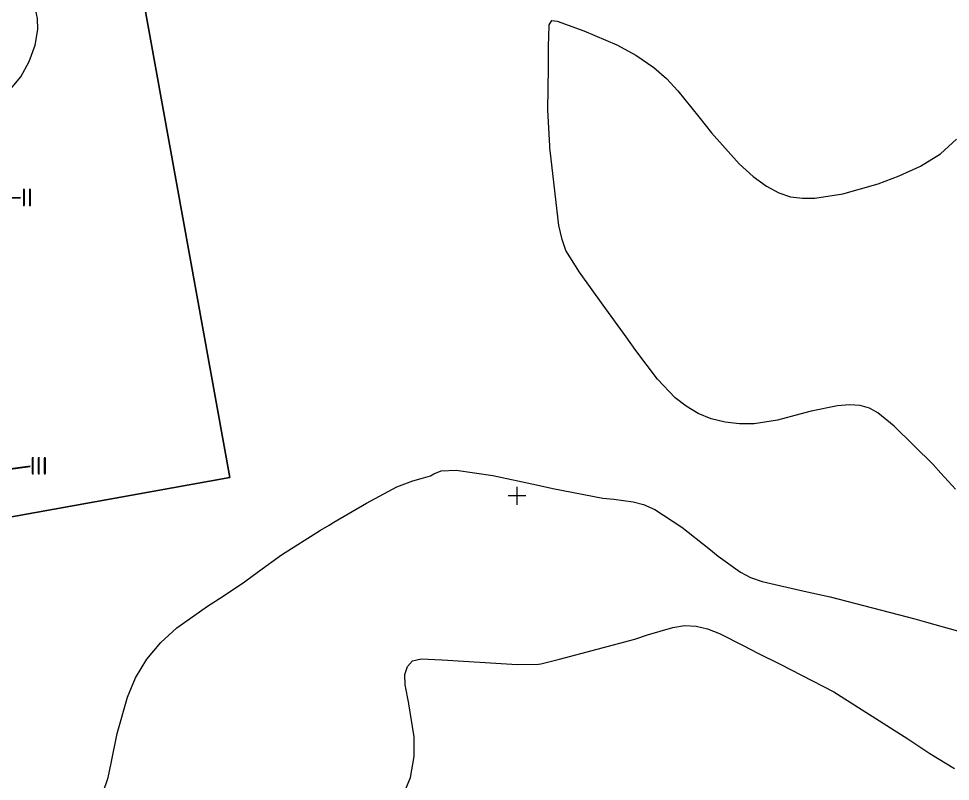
# Model space of a CAD drawing. Header units: millimetres. Extents: x 0 to 9536964, y 0 to 4781485.
# Drawn here: x 9536630.3 to 9536760.6, y 4780760.1 to 4780866.8 of the extents above; entities that cross this region are included whole.
import ezdxf
from ezdxf.enums import TextEntityAlignment as Align

# ---------------------------------------------------------------- set-up
doc = ezdxf.new("R2010")
doc.units = ezdxf.units.MM
doc.layers.add('04 05 26.Изолинии.Утолщённые', color=7, linetype='Continuous')
doc.layers.add('Сетка', color=7, linetype='Continuous')
doc.styles.add('Roman', font='romans.shx')

msp = doc.modelspace()

# ---------------------------------------------------------------- linework, layer by layer
at = {"color": 5, "lineweight": 25}
for p, q in [((9536630.125533747, 4780966.824225508), (9536659.835658934, 4780802.552732504)), ((9536659.835658934, 4780802.552732504), (9536506.23594541, 4780774.938374369))]:
    msp.add_line(p, q, dxfattribs=at)
at = {"color": 4, "lineweight": 30, "flags": 128}
for points in [[(9536496.548614327, 4780838.024086392), (9536550.372705923, 4780841.706848006), (9536619.404504111, 4780841.573391074), (9536630.542707153, 4780841.769327518)], [(9536502.877283607, 4780788.380511479), (9536549.382783871, 4780790.299464055), (9536619.04979967, 4780802.45196797), (9536631.860735632, 4780804.174189221)]]:
    msp.add_lwpolyline(points, dxfattribs=at)
at = {"layer": '04 05 26.Изолинии.Утолщённые', "color": 32, "lineweight": 20, "true_color": 0xbc511d}
msp.add_polyline3d([(9536621.052198002, 4780854.238966956, -24), (9536622.272060417, 4780854.454433188, -24), (9536623.152259156, 4780854.663689469, -24), (9536623.152259156, 4780854.663689469, -24), (9536623.700182205, 4780854.744512649, -24), (9536626.26629867, 4780855.284753419, -24), (9536627.69766773, 4780855.909761196, -24), (9536629.101271544, 4780856.931600097, -24), (9536629.101271544, 4780856.931600097, -24), (9536630.547236485, 4780858.652783099, -24), (9536631.73736347, 4780860.786956718, -24), (9536632.573917914, 4780863.081166585, -24), (9536632.95916523, 4780865.282458326, -24), (9536632.95916523, 4780865.282458326, -24), (9536632.908170741, 4780866.795498908, -24), (9536632.625484888, 4780868.11007034, -24), (9536631.776706485, 4780870.193083882, -24), (9536631.38226949, 4780871.073738064, -24), (9536631.38226949, 4780871.073738064, -24), (9536631.202304335, 4780871.87142351, -24), (9536631.341816828, 4780872.57476136, -24), (9536632.592288597, 4780874.290191643, -24)], dxfattribs=at)
at = {"layer": '04 05 26.Изолинии.Утолщённые', "color": 32, "lineweight": 13, "true_color": 0xbc511d}
for points in [[(9536761.357516857, 4780800.962918118, -24.5), (9536759.297599228, 4780803.195721988, -24.5), (9536758.233816732, 4780804.389216326, -24.5), (9536758.233816732, 4780804.389216326, -24.5), (9536752.790393384, 4780809.745706431, -24.5), (9536752.790393384, 4780809.745706431, -24.5), (9536750.495321888, 4780811.640300897, -24.5), (9536749.329784045, 4780812.275468776, -24.5), (9536748.031560067, 4780812.653789424, -24.5), (9536748.031560067, 4780812.653789424, -24.5), (9536746.532902826, 4780812.753846241, -24.5), (9536744.85713087, 4780812.614839208, -24.5), (9536741.158582717, 4780811.837050103, -24.5), (9536741.158582717, 4780811.837050103, -24.5), (9536739.59211644, 4780811.413497214, -24.5), (9536736.439666083, 4780810.601294129, -24.5), (9536733.209970642, 4780810.09514977, -24.5), (9536733.209970642, 4780810.09514977, -24.5), (9536731.15958345, 4780810.068917875, -24.5), (9536729.132471956, 4780810.297266289, -24.5), (9536727.176636023, 4780810.784286854, -24.5), (9536725.340075508, 4780811.534071411, -24.5), (9536725.340075508, 4780811.534071411, -24.5), (9536723.66296451, 4780812.536151019, -24.5), (9536722.1541741, 4780813.721813606, -24.5), (9536719.64573631, 4780816.310796293, -24.5), (9536719.64573631, 4780816.310796293, -24.5), (9536716.652498348, 4780820.324193323, -24.5), (9536715.28180012, 4780822.26684489, -24.5), (9536715.28180012, 4780822.26684489, -24.5), (9536712.072427379, 4780826.698491011, -24.5), (9536708.73853387, 4780831.308309209, -24.5), (9536708.73853387, 4780831.308309209, -24.5), (9536706.85736104, 4780834.338716388, -24.5), (9536706.305693554, 4780835.859700755, -24.5), (9536705.878252115, 4780837.818074182, -24.5), (9536705.878252115, 4780837.818074182, -24.5), (9536704.650976991, 4780848.310174941, -24.5), (9536704.619759025, 4780848.639777828, -24.5), (9536704.619759025, 4780848.639777828, -24.5), (9536704.587251052, 4780848.9821938, -24.5), (9536704.334722111, 4780853.982367671, -24.5), (9536704.334722111, 4780853.982367671, -24.5), (9536704.393644463, 4780859.983363962, -24.5), (9536704.427383645, 4780863.029560413, -24.5), (9536704.427383645, 4780863.029560413, -24.5), (9536704.4374583, 4780864.253684934, -24.5), (9536704.502892382, 4780865.897642994, -24.5), (9536704.502892382, 4780865.897642994, -24.5), (9536704.877857175, 4780866.51424855, -24.5), (9536704.877857175, 4780866.51424855, -24.5), (9536705.641477978, 4780866.428408218, -24.5), (9536705.641477978, 4780866.428408218, -24.5), (9536709.363243116, 4780865.062731006, -24.5), (9536709.363243116, 4780865.062731006, -24.5), (9536713.979921037, 4780863.111456287, -24.5), (9536716.621754104, 4780861.695808071, -24.5), (9536719.16397051, 4780859.954030641, -24.5), (9536719.16397051, 4780859.954030641, -24.5), (9536720.917430023, 4780858.396768286, -24.5), (9536722.518914502, 4780856.688427651, -24.5), (9536725.45667393, 4780853.03539629, -24.5), (9536727.218620544, 4780850.787500333, -24.5), (9536727.218620544, 4780850.787500333, -24.5), (9536731.112125844, 4780846.469907238, -24.5), (9536733.0461191, 4780844.717800491, -24.5), (9536734.89699, 4780843.34688045, -24.5), (9536734.89699, 4780843.34688045, -24.5), (9536736.629641935, 4780842.413642576, -24.5), (9536738.292440169, 4780841.870383659, -24.5), (9536739.954615418, 4780841.643350821, -24.5), (9536741.68539841, 4780841.658791182, -24.5), (9536741.68539841, 4780841.658791182, -24.5), (9536745.613495173, 4780842.248741988, -24.5), (9536750.549499566, 4780843.683523072, -24.5), (9536750.549499566, 4780843.683523072, -24.5), (9536753.479152247, 4780844.772986034, -24.5), (9536756.478061931, 4780846.150299465, -24.5), (9536759.24937027, 4780847.849619017, -24.5), (9536761.49621891, 4780849.90510034, -24.5)], [(9536641.364082662, 4780756.360182229, -24.5), (9536642.772087371, 4780760.56887613, -24.5), (9536642.772087371, 4780760.56887613, -24.5), (9536643.198439691, 4780762.605533599, -24.5), (9536644.07135597, 4780766.733745528, -24.5), (9536644.07135597, 4780766.733745528, -24.5), (9536645.493655453, 4780771.82730887, -24.5), (9536646.637860704, 4780774.559877962, -24.5), (9536648.188140266, 4780777.169062017, -24.5), (9536648.188140266, 4780777.169062017, -24.5), (9536650.177884907, 4780779.499339027, -24.5), (9536652.421936568, 4780781.51482891, -24.5), (9536656.713779898, 4780784.57756889, -24.5), (9536656.713779898, 4780784.57756889, -24.5), (9536658.878373673, 4780785.974566842, -24.5), (9536661.887322124, 4780787.976428023, -24.5), (9536661.887322124, 4780787.976428023, -24.5), (9536663.85184483, 4780789.436792091, -24.5), (9536667.03834344, 4780791.770478338, -24.5), (9536667.03834344, 4780791.770478338, -24.5), (9536672.518993834, 4780795.183681807, -24.5), (9536673.716188801, 4780795.897915361, -24.5), (9536673.716188801, 4780795.897915361, -24.5), (9536674.387695998, 4780796.299600598, -24.5), (9536678.952747367, 4780798.990500252, -24.5), (9536683.203981986, 4780801.247505208, -24.5), (9536683.203981986, 4780801.247505208, -24.5), (9536685.40425777, 4780802.118093748, -24.5), (9536686.900527328, 4780802.530984434, -24.5), (9536687.878881073, 4780802.817187167, -24.5), (9536687.878881073, 4780802.817187167, -24.5), (9536688.348535573, 4780803.066729512, -24.5), (9536689.383873627, 4780803.514044316, -24.5), (9536691.507114032, 4780803.614031139, -24.5), (9536691.507114032, 4780803.614031139, -24.5), (9536696.632621678, 4780802.851639727, -24.5), (9536702.745116174, 4780801.56915608, -24.5), (9536702.745116174, 4780801.56915608, -24.5), (9536705.032516152, 4780801.046783247, -24.5), (9536712.006654775, 4780799.665168942, -24.5), (9536712.006654775, 4780799.665168942, -24.5), (9536713.532282306, 4780799.524502252, -24.5), (9536716.274742825, 4780799.184551633, -24.5), (9536717.721443014, 4780798.780774724, -24.5), (9536719.294032084, 4780798.093621929, -24.5), (9536719.294032084, 4780798.093621929, -24.5), (9536723.072249558, 4780795.617050476, -24.5), (9536726.837723294, 4780792.633746382, -24.5), (9536728.143308297, 4780791.574853203, -24.5), (9536728.143308297, 4780791.574853203, -24.5), (9536731.261874905, 4780789.32793009, -24.5), (9536732.69731301, 4780788.601938248, -24.5), (9536734.321929164, 4780788.018651783, -24.5), (9536734.321929164, 4780788.018651783, -24.5), (9536740.19369197, 4780786.655704139, -24.5), (9536743.810925886, 4780785.890270115, -24.5), (9536743.810925886, 4780785.890270115, -24.5), (9536755.661858, 4780782.799100075, -24.5), (9536755.661858, 4780782.799100075, -24.5), (9536757.320985876, 4780782.318692385, -24.5), (9536762.803251622, 4780780.777972362, -24.5)], [(9536683.869831296, 4780757.674728165, -25), (9536685.095445655, 4780760.607237671, -25), (9536685.095445655, 4780760.607237671, -25), (9536685.624732684, 4780763.519991891, -25), (9536685.617759477, 4780766.301290766, -25), (9536684.87595915, 4780770.879678367, -25), (9536684.860304102, 4780770.951881818, -25), (9536684.860304102, 4780770.951881818, -25), (9536684.338119967, 4780773.579372603, -25), (9536684.299439525, 4780775.001300803, -25), (9536684.299439525, 4780775.001300803, -25), (9536684.678788522, 4780776.136664536, -25), (9536685.389845077, 4780776.940005675, -25), (9536685.389845077, 4780776.940005675, -25), (9536686.587674329, 4780777.206700407, -25), (9536689.470845735, 4780777.067377275, -25), (9536689.55184701, 4780777.062078519, -25), (9536689.55184701, 4780777.062078519, -25), (9536700.038680915, 4780776.425231769, -25), (9536700.038680915, 4780776.425231769, -25), (9536702.98981274, 4780776.430731657, -25), (9536703.015018301, 4780776.437578937, -25), (9536703.015018301, 4780776.437578937, -25), (9536703.327542447, 4780776.510761957, -25), (9536705.962915678, 4780777.129314723, -25), (9536705.962915678, 4780777.129314723, -25), (9536716.47347107, 4780779.956793942, -25), (9536716.47347107, 4780779.956793942, -25), (9536718.265478268, 4780780.545192829, -25), (9536721.824250866, 4780781.605004385, -25), (9536723.455594316, 4780781.840824622, -25), (9536725.078114647, 4780781.780207705, -25), (9536725.078114647, 4780781.780207705, -25), (9536726.67566094, 4780781.399003561, -25), (9536728.322970882, 4780780.756938463, -25), (9536731.750973627, 4780779.010815216, -25), (9536733.68584431, 4780777.983405691, -25), (9536733.68584431, 4780777.983405691, -25), (9536736.827723177, 4780776.452499297, -25), (9536744.351413384, 4780772.566543305, -25), (9536744.351413384, 4780772.566543305, -25), (9536754.685258692, 4780765.995300551, -25), (9536757.776264196, 4780763.965100374, -25), (9536757.776264196, 4780763.965100374, -25), (9536761.214031372, 4780761.863434677, -25)]]:
    msp.add_polyline3d(points, dxfattribs=at)
at = {"layer": 'Сетка', "color": 94, "lineweight": 20, "true_color": 0x00a500}
for points in [[(9536700, 4780801.25), (9536700, 4780798.75)], [(9536701.25, 4780800), (9536698.75, 4780800)]]:
    msp.add_lwpolyline(points, dxfattribs=at)

# ---------------------------------------------------------------- texts
at = {"color": 4, "lineweight": 30, "style": 'Roman'}
for s, p in [('II', (9536631.416709036, 4780839.759340861, -0.8054220000001351)), ('III', (9536633.086874312, 4780802.213195426, -0.8054220000001351))]:
    msp.add_text(s, height=2.5, dxfattribs=at).set_placement(p, align=Align.BOTTOM_CENTER)

doc.saveas('drawing.dxf')
